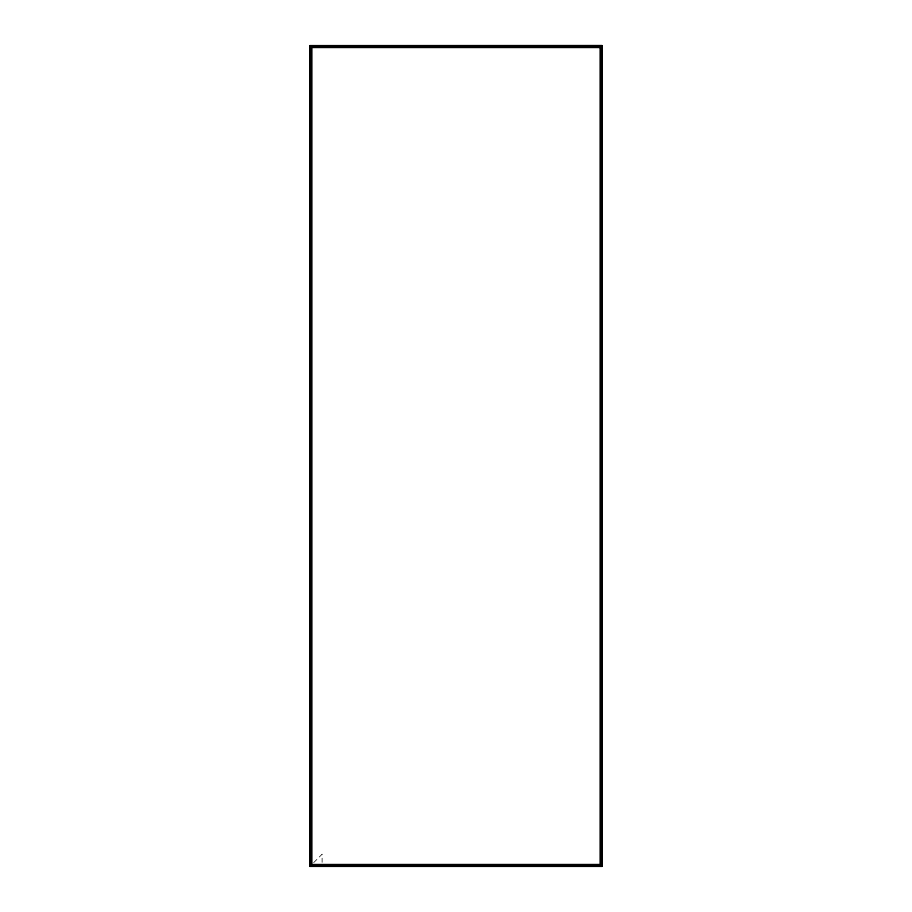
<?xml version="1.0" encoding="UTF-8"?>
<svg xmlns="http://www.w3.org/2000/svg" width="912" height="912" viewBox="0 0 912 912"><rect width="100%" height="100%" fill="white"/><g stroke="black" fill="none" stroke-linecap="round" stroke-linejoin="round"><path stroke-width="0.68" stroke-dasharray="4.56 3.42" d="M313.66 862.649L322.118 854.191L322.118 862.33"/><path stroke-width="1.37" d="M602.023 45.668L602.023 866.332L600.62 864.929L600.62 47.071L602.091 45.6L309.909 45.6L309.909 866.4L602.091 866.4L602.091 45.6L309.977 45.668L311.38 47.071L311.38 864.929L309.909 866.4M310.388 46.079L601.612 46.079L601.612 865.921L310.388 865.921M311.38 47.071L600.62 47.071M311.38 864.929L600.62 864.929M601.92 866.229L310.08 866.229L310.08 45.771M601.783 866.092L601.783 45.908L310.217 45.908L310.217 866.092M601.407 46.284L310.593 46.284L310.593 865.716L601.407 865.716L601.407 46.284M601.19 46.501L310.81 46.501L310.81 865.499L601.19 865.499L601.19 46.501M600.951 46.74L311.049 46.74L311.049 865.26L600.951 865.26L600.951 46.74M600.164 47.527L311.836 47.527L311.836 864.473L600.164 864.473L600.164 47.527"/></g></svg>
